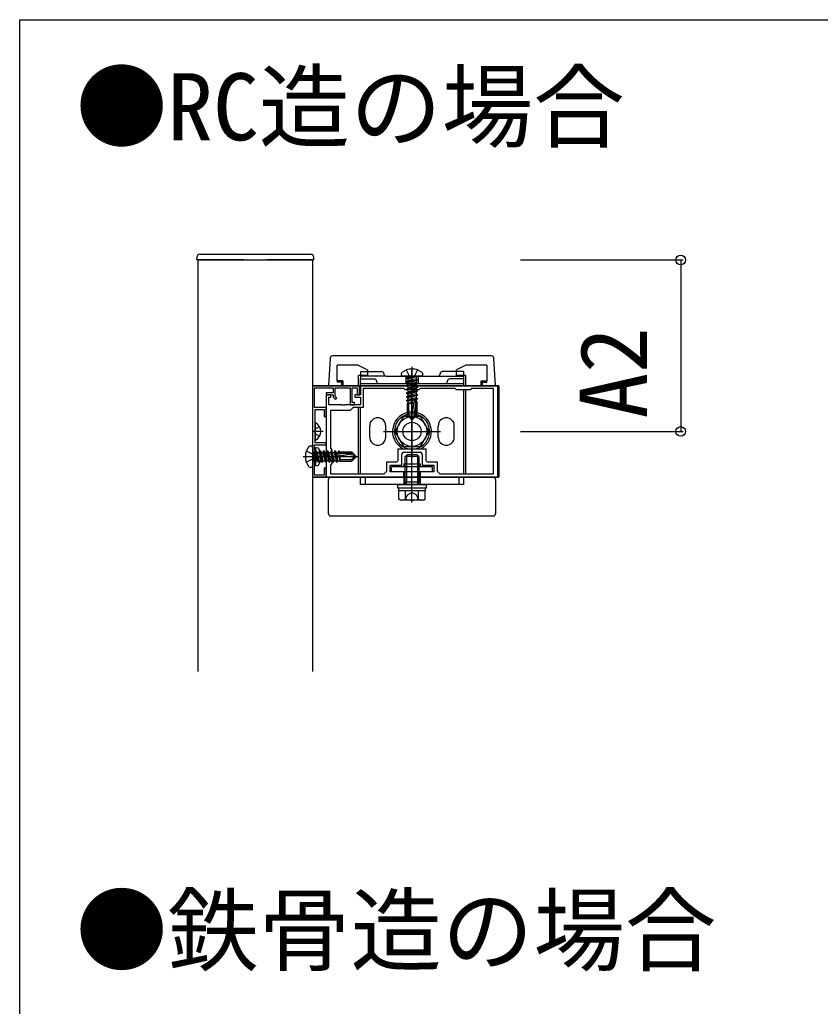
# Model space of a CAD drawing. Units: millimetres, scale not verified. Extents: x -1750 to 1750, y -2608 to 2592.
# Drawn here: x 260 to 610, y -939.8 to -508.5 of the extents above; entities that cross this region are included whole.
import ezdxf
from ezdxf.enums import TextEntityAlignment as Align

# ---------------------------------------------------------------- set-up
doc = ezdxf.new("R2010")
doc.units = ezdxf.units.MM
doc.header["$LTSCALE"] = 14
for name, color, linetype in [('0-2_USER1', 3, 'Continuous'), ('0-3_YKK_11', 7, 'Continuous'), ('0-4_YKK_12', 2, 'Continuous'), ('0-5_YKK_13', 4, 'Continuous'), ('0-6_YKK_D', 6, 'Continuous')]:
    doc.layers.add(name, color=color, linetype=linetype)
doc.styles.add('ＭＳ ゴシック', font='')
doc.styles.get('ＭＳ ゴシック').set_extended_font_data('MS Gothic')

msp = doc.modelspace()

# ---------------------------------------------------------------- linework, layer by layer
at = {"layer": '0-3_YKK_11'}
msp.add_line((428, -697.6), (435, -697.6), dxfattribs=at)
msp.add_lwpolyline([(388, -668.5), (388, -708.5), (394, -708.5), (394, -704.5), (393.1, -704.5), (393.1, -707.6), (388.9, -707.6), (388.9, -694.4), (394, -694.4), (394, -693.5), (389.1, -693.5), (389.1, -678.9), (393.1, -678.9), (393.1, -682), (394, -682), (394, -678), (388.9, -678), (388.9, -669.4), (397, -669.4), (397, -671.6), (394, -671.6), (394, -672.5), (397, -672.5), (397, -673.5), (398.03, -674.53), (398.67, -673.9), (397.9, -673.13), (397.9, -669.4), (404.4, -669.4), (404.4, -676.8), (406.3, -676.8), (406.3, -675.9), (405.3, -675.9), (405.3, -669.4), (407.6, -669.4), (407.6, -672.5), (408.5, -672.5), (408.5, -668.5)], close=True, dxfattribs=at)
for points in [[(469, -668.5), (409, -668.5), (409, -672.5), (406.5, -672.5), (406.5, -673.5), (409, -673.5), (409, -676.8), (402.17, -676.8), (401.98, -676.94), (401.02, -676.94), (400.83, -676.8), (395.1, -676.8), (395.1, -673.5), (396, -673.5), (396, -672.5), (394, -672.5), (394, -708.5), (428, -708.5), (428, -706.2), (422, -706.2), (422, -703.3), (427, -703.3), (427, -698.6)], [(467.2, -707), (467.2, -669.7), (457.6, -669.7), (457, -670.3), (451, -670.3), (450.4, -669.7), (435.1, -669.7), (434.5, -670.3), (428.5, -670.3), (427.9, -669.7), (410.2, -669.7), (410.2, -678), (405.8, -678), (404.5, -679.3), (395.8, -679.3), (395.8, -695.8), (396.5, -696.5), (396.5, -702.5), (395.8, -703.2), (395.8, -707), (419.3, -707), (420.5, -705.8), (420.5, -701.8), (424.5, -701.8)], [(436, -698.6), (436, -703.3), (441, -703.3), (441, -706.2), (435, -706.2), (435, -708.5), (469, -708.5), (469, -668.5)], [(425.5, -700.8), (425.5, -696.1), (437.5, -696.1), (437.5, -700.8)], [(438.5, -701.8), (442.5, -701.8), (442.5, -705.8), (443.7, -707), (467.2, -707)]]:
    msp.add_lwpolyline(points, dxfattribs=at)
for centre, start, end in [((428, -698.6), 90, 180), ((435, -698.6), 0, 90), ((424.5, -700.8), 270, 360), ((438.5, -700.8), 180, 270)]:
    msp.add_arc(centre, 1, start, end, dxfattribs=at)
at = {"layer": '0-4_YKK_12'}
msp.add_lwpolyline([(260, -508.5), (960, -508.5), (960, -1188.5), (260, -1188.5)], close=True, dxfattribs=at)
msp.add_lwpolyline([(338, -793.5), (338, -613.5), (388, -613.5), (388, -793.5)], dxfattribs=at)
at = {"layer": '0-5_YKK_13'}
for p, q in [((337.5, -613.5), (337.6, -611.94)), ((338.59, -611), (387.41, -611)), ((338.3, -613.5), (337.5, -613.5)), ((358, -613.5), (338.3, -613.5)), ((358, -613.5), (368, -613.5)), ((387.7, -613.5), (368, -613.5)), ((466.26, -655.5), (396.74, -655.5)), ((395.74, -656.44), (395, -668.5)), ((398.8, -666.4), (398.8, -659.5)), ((408, -659.5), (398.8, -659.5)), ((408, -659.5), (412, -661.5)), ((455, -659.5), (451, -661.5)), ((464.2, -659.5), (455, -659.5)), ((464.2, -659.5), (464.2, -666.4)), ((468, -668.5), (467.26, -656.44)), ((408, -664.1), (408, -668.5)), ((409, -662.3), (418.2, -662.3)), ((409, -662.3), (409, -665.5)), ((426.76, -663.44), (426.76, -663.6)), ((430.37, -664.3), (429.05, -661.64)), ((431.5, -660.2), (431.5, -684.3)), ((431.5, -714.2), (431.5, -661.8)), ((432.63, -664.3), (433.95, -661.64)), ((436.24, -663.44), (436.24, -663.6)), ((454, -662.3), (444.8, -662.3)), ((454, -662.3), (454, -665.5)), ((455, -668.5), (455, -664.1)), ((401.3, -666.4), (398.8, -666.4)), ((398.8, -666.4), (398.8, -666.9)), ((400.8, -666.9), (398.8, -666.9)), ((400.8, -666.9), (401.3, -666.4)), ((400.8, -668.5), (400.8, -666.9)), ((401.3, -666.4), (401.3, -668.5)), ((420.2, -664.3), (409, -664.3)), ((409, -665.5), (415, -665.5)), ((409, -668.5), (409, -665.5)), ((409, -667.5), (454, -667.5)), ((420.2, -664.3), (442.8, -664.3)), ((435.53, -664.3), (427.46, -664.3)), ((428.75, -664.3), (428.75, -667.5)), ((433.27, -664.48), (429.03, -665.18)), ((429.03, -665.07), (429.68, -664.69)), ((429.03, -665.07), (429.03, -665.18)), ((429.03, -665.07), (429.03, -665.18)), ((429.03, -665.18), (429.68, -665.56)), ((429.03, -666.71), (433.97, -665.89)), ((433.97, -666.01), (429.03, -666.83)), ((429.03, -666.71), (429.68, -666.34)), ((429.03, -666.71), (429.03, -666.83)), ((429.03, -666.83), (429.68, -667.2)), ((429.03, -668.36), (433.97, -667.54)), ((433.97, -667.65), (429.03, -668.48)), ((429.03, -668.36), (429.68, -667.99)), ((429.03, -668.36), (429.03, -668.48)), ((429.03, -668.48), (429.68, -668.85)), ((433.27, -664.36), (429.68, -664.69)), ((429.68, -665.56), (433.27, -664.48)), ((429.68, -664.5), (429.68, -664.69)), ((433.32, -665.52), (429.68, -666.34)), ((429.68, -665.56), (429.68, -666.34)), ((433.32, -666.38), (429.68, -667.2)), ((433.32, -667.16), (429.68, -667.99)), ((429.68, -667.2), (429.68, -667.99)), ((430.37, -664.3), (431.5, -664.9)), ((432.63, -664.3), (431.5, -664.9)), ((431.5, -667.5), (431.5, -672.5)), ((433.32, -664.5), (433.32, -665.52)), ((433.97, -665.89), (433.32, -665.52)), ((433.97, -666.01), (433.32, -666.38)), ((433.32, -666.38), (433.32, -667.16)), ((433.97, -667.54), (433.32, -667.16)), ((433.32, -668.03), (433.32, -668.81)), ((433.97, -665.89), (433.97, -666.01)), ((433.97, -667.54), (433.97, -667.65)), ((434.25, -664.3), (434.25, -667.5)), ((442.8, -664.3), (454, -664.3)), ((454, -665.5), (448, -665.5)), ((454, -664.3), (454, -668.5)), ((461.7, -666.4), (464.2, -666.4)), ((461.7, -668.5), (461.7, -666.4)), ((461.7, -666.4), (462.2, -666.9)), ((462.2, -666.9), (462.2, -668.5)), ((462.2, -666.9), (464.2, -666.9)), ((464.2, -666.9), (464.2, -666.4)), ((388, -668.5), (469.2, -668.5)), ((395, -668.5), (468, -668.5)), ((395, -668.5), (396, -668.5)), ((396, -668.5), (401.3, -668.5)), ((429.03, -670.01), (433.97, -669.18)), ((433.97, -669.3), (429.03, -670.13)), ((429.03, -670.01), (429.68, -669.63)), ((429.03, -670.01), (429.03, -670.13)), ((429.03, -670.13), (429.68, -670.5)), ((429.03, -671.66), (433.97, -670.83)), ((433.97, -670.95), (429.03, -671.77)), ((429.03, -671.66), (429.68, -671.28)), ((429.03, -671.66), (429.03, -671.77)), ((429.03, -671.77), (429.68, -672.15)), ((429.03, -673.3), (433.97, -672.48)), ((433.97, -672.6), (429.03, -673.42)), ((433.32, -668.81), (429.68, -669.63)), ((429.68, -668.85), (429.68, -669.63)), ((433.32, -670.46), (429.68, -671.28)), ((429.68, -670.5), (429.68, -671.28)), ((433.32, -672.11), (429.68, -672.93)), ((429.68, -672.15), (429.68, -672.93)), ((433.97, -669.18), (433.32, -668.81)), ((433.32, -669.68), (433.32, -670.46)), ((433.97, -670.83), (433.32, -670.46)), ((433.32, -671.32), (433.32, -672.11)), ((433.97, -672.48), (433.32, -672.11)), ((433.97, -669.18), (433.97, -669.3)), ((433.97, -670.83), (433.97, -670.95)), ((433.97, -672.48), (433.97, -672.6)), ((454, -670.3), (454, -707)), ((455, -707), (455, -670.3)), ((461.7, -668.5), (467, -668.5)), ((467, -668.5), (468, -668.5)), ((469.5, -668.8), (469.5, -708.2)), ((429.03, -673.3), (429.68, -672.93)), ((429.03, -673.3), (429.03, -673.42)), ((429.03, -673.42), (429.68, -673.8)), ((429.03, -674.95), (433.97, -674.13)), ((433.97, -674.25), (429.03, -675.07)), ((429.03, -674.95), (429.68, -674.58)), ((429.03, -674.95), (429.03, -675.07)), ((429.03, -675.07), (429.68, -675.44)), ((432.26, -676.3), (429.45, -676.3)), ((429.45, -676.3), (429.45, -681.43)), ((429.55, -676.3), (429.68, -676.23)), ((433.32, -673.75), (429.68, -674.58)), ((429.68, -673.8), (429.68, -674.58)), ((429.68, -675.44), (429.68, -676.23)), ((432.37, -675.62), (429.68, -676.23)), ((430.15, -680.96), (430.15, -676.3)), ((430.83, -676.3), (432.3, -676.05)), ((432.47, -675.05), (431.21, -682.8)), ((431.5, -677), (431.5, -700)), ((432.28, -676.18), (431.54, -676.3)), ((433.05, -676.3), (432.29, -681.98)), ((433.05, -675.09), (433.05, -681.22)), ((433.32, -675.4), (433.05, -675.46)), ((433.05, -675.98), (433.97, -675.78)), ((433.97, -675.89), (433.05, -676.1)), ((433.55, -676.3), (433.05, -676.3)), ((433.32, -672.97), (433.32, -673.75)), ((433.97, -674.13), (433.32, -673.75)), ((433.32, -674.62), (433.32, -675.4)), ((433.97, -675.78), (433.32, -675.4)), ((433.32, -676.27), (433.32, -676.3)), ((433.55, -676.3), (433.55, -681.43)), ((433.97, -674.13), (433.97, -674.25)), ((433.97, -675.78), (433.97, -675.89)), ((408, -678), (408, -707)), ((409, -707), (409, -678)), ((429.45, -681.43), (430.15, -680.96)), ((430.15, -680.96), (431.5, -683.3)), ((432.29, -681.98), (433.05, -681.22)), ((433.55, -681.43), (433.05, -681.22)), ((389.1, -684.9), (389.1, -692.1)), ((429.45, -681.43), (431.32, -683.3)), ((431.32, -683.3), (431.68, -683.3)), ((433.55, -681.43), (431.68, -683.3)), ((432.29, -681.98), (431.68, -683.3)), ((392.6, -688.5), (388, -688.5)), ((389.1, -687.64), (389.25, -687.35)), ((389.1, -689.36), (389.25, -689.64)), ((391.07, -686.45), (389.25, -687.35)), ((391.07, -690.55), (389.25, -689.64)), ((413, -691), (413, -686)), ((418.99, -688.5), (444.01, -688.5)), ((420, -691), (420, -686)), ((443, -691), (443, -686)), ((450, -691), (450, -686)), ((388, -698.37), (385.34, -697.05)), ((387.14, -694.76), (387.3, -694.76)), ((388, -695.46), (388, -703.53)), ((388, -698.37), (388.6, -699.5)), ((388.06, -697.73), (388.39, -701.32)), ((388.18, -697.73), (388.88, -701.97)), ((389.26, -701.32), (388.18, -697.73)), ((388.2, -697.68), (389.22, -697.68)), ((389.4, -695.5), (388.9, -695.59)), ((388.9, -703.41), (388.9, -695.59)), ((389.59, -697.03), (389.22, -697.68)), ((389.22, -697.68), (390.04, -701.32)), ((389.4, -695.5), (390.2, -695.64)), ((389.4, -703.5), (389.4, -695.5)), ((390.41, -701.97), (389.59, -697.03)), ((389.59, -697.03), (389.71, -697.03)), ((389.71, -697.03), (390.08, -697.68)), ((389.71, -697.03), (390.53, -701.97)), ((390.08, -697.68), (390.9, -701.32)), ((390.08, -697.68), (390.86, -697.68)), ((391.24, -697.03), (390.86, -697.68)), ((390.86, -697.68), (391.69, -701.32)), ((392.06, -701.97), (391.24, -697.03)), ((391.24, -697.03), (391.35, -697.03)), ((391.35, -697.03), (392.18, -701.97)), ((391.73, -697.68), (392.51, -697.68)), ((392.88, -697.03), (392.51, -697.68)), ((392.51, -697.68), (393.33, -701.32)), ((393.71, -701.97), (392.88, -697.03)), ((392.88, -697.03), (393, -697.03)), ((393, -697.03), (393.83, -701.97)), ((393.38, -697.68), (394.16, -697.68)), ((394.53, -697.03), (394.16, -697.68)), ((394.16, -697.68), (394.98, -701.32)), ((395.36, -701.97), (394.53, -697.03)), ((394.53, -697.03), (394.65, -697.03)), ((394.65, -697.03), (395.47, -701.97)), ((395.02, -697.68), (395.81, -697.68)), ((396.18, -697.03), (395.81, -697.68)), ((395.81, -697.68), (396.63, -701.32)), ((397, -701.97), (396.18, -697.03)), ((396.18, -697.03), (396.3, -697.03)), ((396.3, -697.03), (397.12, -701.97)), ((396.67, -697.68), (397.45, -697.68)), ((397.83, -697.03), (397.45, -697.68)), ((397.45, -697.68), (398.28, -701.32)), ((398.65, -701.97), (397.83, -697.03)), ((397.83, -697.03), (397.95, -697.03)), ((397.95, -697.03), (398.77, -701.97)), ((398.32, -697.68), (399.1, -697.68)), ((398.75, -698.53), (406.5, -699.79)), ((398.79, -697.95), (404.92, -697.95)), ((399.48, -697.03), (399.1, -697.68)), ((399.1, -697.68), (399.16, -697.95)), ((399.32, -698.63), (399.93, -701.32)), ((399.68, -697.95), (399.48, -697.03)), ((399.48, -697.03), (399.59, -697.03)), ((399.59, -697.03), (399.8, -697.95)), ((399.97, -697.68), (400, -697.68)), ((400, -697.45), (400, -697.95)), ((400, -697.45), (405.13, -697.45)), ((400, -697.95), (405.68, -698.71)), ((405.13, -697.45), (404.92, -697.95)), ((405.68, -698.71), (404.92, -697.95)), ((405.13, -697.45), (407, -699.32)), ((428.5, -699.5), (429.5, -698.5)), ((429.5, -698.5), (433.5, -698.5)), ((431.5, -719.5), (431.5, -697.8)), ((434.5, -699.5), (433.5, -698.5)), ((383.9, -699.5), (408, -699.5)), ((388, -700.63), (385.34, -701.95)), ((388, -700.63), (388.6, -699.5)), ((388.2, -701.32), (388.39, -701.32)), ((388.77, -701.97), (388.39, -701.32)), ((388.77, -701.97), (388.88, -701.97)), ((388.77, -701.97), (388.88, -701.97)), ((388.88, -701.97), (389.26, -701.32)), ((389.06, -700.64), (388.9, -700.34)), ((391.38, -701.8), (389.06, -700.64)), ((389.26, -701.32), (390.04, -701.32)), ((390.41, -701.97), (390.04, -701.32)), ((390.41, -701.97), (390.53, -701.97)), ((390.53, -701.97), (390.9, -701.32)), ((390.9, -701.32), (391.69, -701.32)), ((392.06, -701.97), (391.69, -701.32)), ((392.06, -701.97), (392.18, -701.97)), ((392.18, -701.97), (392.55, -701.32)), ((392.55, -701.32), (393.33, -701.32)), ((393.71, -701.97), (393.33, -701.32)), ((393.71, -701.97), (393.83, -701.97)), ((393.83, -701.97), (394.2, -701.32)), ((394.2, -701.32), (394.98, -701.32)), ((395.36, -701.97), (394.98, -701.32)), ((395.36, -701.97), (395.47, -701.97)), ((395.47, -701.97), (395.85, -701.32)), ((395.85, -701.32), (396.63, -701.32)), ((397, -701.97), (396.63, -701.32)), ((397, -701.97), (397.12, -701.97)), ((397.12, -701.97), (397.5, -701.32)), ((397.5, -701.32), (398.28, -701.32)), ((398.65, -701.97), (398.28, -701.32)), ((398.65, -701.97), (398.77, -701.97)), ((398.77, -701.97), (399.14, -701.32)), ((399.14, -701.32), (399.93, -701.32)), ((400, -700.17), (399.75, -698.7)), ((399.88, -698.72), (400, -699.46)), ((400, -701.45), (399.93, -701.32)), ((400, -698.74), (400, -701.55)), ((404.66, -700.85), (400, -700.85)), ((400, -701.55), (405.13, -701.55)), ((404.66, -700.85), (407, -699.5)), ((405.13, -701.55), (404.66, -700.85)), ((405.13, -701.55), (407, -699.68)), ((405.68, -698.71), (407, -699.32)), ((407, -699.68), (407, -699.32)), ((427.9, -702.7), (427.9, -703.4)), ((427.9, -702.7), (435.1, -702.7)), ((434.5, -699.5), (428.5, -699.5)), ((435.1, -702.7), (435.1, -703.4)), ((387.14, -704.23), (387.3, -704.23)), ((389.4, -703.5), (388.9, -703.41)), ((389.4, -703.5), (390.2, -703.36)), ((440.5, -703.9), (422.5, -703.9)), ((422.5, -706.2), (422.5, -703.9)), ((440.5, -706.2), (422.5, -706.2)), ((431.5, -708.5), (431.5, -703.5)), ((440.5, -706.2), (440.5, -703.9)), ((469.2, -708.5), (388, -708.5)), ((395, -724.5), (395, -709.5)), ((396, -708.5), (467, -708.5)), ((409, -708.5), (454, -708.5)), ((409, -711.7), (409, -708.5)), ((411, -708.5), (411, -711.7)), ((428, -708.5), (428, -711.7)), ((434.5, -710.68), (428.5, -710.68)), ((428.7, -711.62), (428.5, -710.68)), ((428.7, -711.62), (429.04, -710.68)), ((434.3, -711.62), (433.96, -710.68)), ((434.3, -711.62), (434.5, -710.68)), ((435, -708.5), (435, -711.7)), ((452, -708.5), (452, -711.7)), ((454, -708.5), (454, -711.7)), ((468, -709.5), (468, -724.5)), ((454, -711.7), (409, -711.7)), ((425.25, -711.7), (437.75, -711.7)), ((437.27, -714.5), (425.73, -714.5)), ((425.73, -718.05), (425.73, -714.5)), ((425.8, -714.5), (425.8, -713.3)), ((428.61, -718.05), (428.61, -714.5)), ((428.7, -711.7), (428.7, -711.62)), ((434.3, -711.7), (434.3, -711.62)), ((434.39, -718.05), (434.39, -714.5)), ((437.2, -713.3), (437.2, -714.5)), ((437.27, -718.05), (437.27, -714.5)), ((426.5, -718.5), (425.73, -718.05)), ((436.5, -718.5), (426.5, -718.5)), ((436.5, -718.5), (437.27, -718.05)), ((467, -725.5), (396, -725.5))]:
    msp.add_line(p, q, dxfattribs=at)
for points in [[(388.4, -611.94), (388.5, -613.5), (387.7, -613.5)], [(412, -661.5), (412, -664.1), (408, -664.1)], [(455, -664.1), (451, -664.1), (451, -661.5)], [(429.03, -665.07), (433.27, -664.36), (433.27, -664.48)], [(433.97, -667.65), (433.32, -668.03), (429.68, -668.85)], [(433.97, -669.3), (433.32, -669.68), (429.68, -670.5)], [(433.97, -670.95), (433.32, -671.32), (429.68, -672.15)], [(433.97, -672.6), (433.32, -672.97), (429.68, -673.8)], [(433.97, -674.25), (433.32, -674.62), (429.68, -675.44)], [(433.97, -675.89), (433.32, -676.27), (433.18, -676.3)], [(388.77, -701.97), (388.06, -697.73), (388.18, -697.73)], [(391.38, -697.2), (389.06, -698.35), (388.9, -698.66)], [(391.35, -697.03), (391.73, -697.68), (392.55, -701.32)], [(393, -697.03), (393.38, -697.68), (394.2, -701.32)], [(394.65, -697.03), (395.02, -697.68), (395.85, -701.32)], [(396.3, -697.03), (396.67, -697.68), (397.5, -701.32)], [(397.95, -697.03), (398.32, -697.68), (399.14, -701.32)], [(399.59, -697.03), (399.97, -697.68), (400, -697.82)], [(428.5, -710.68), (428.5, -700.3), (428.5, -699.5)], [(429.04, -698.96), (429.04, -700.3), (429.04, -710.68)], [(433.96, -698.96), (433.96, -700.3), (433.96, -710.68)], [(434.5, -699.5), (434.5, -700.3), (434.5, -710.68)], [(437.75, -711.7), (437.75, -713.3), (425.25, -713.3), (425.25, -711.7)], [(428.45, -718.5), (429.6, -716.14), (431.5, -715.13)], [(434.55, -718.5), (433.4, -716.14), (431.5, -715.13)]]:
    msp.add_lwpolyline(points, dxfattribs=at)
msp.add_lwpolyline([(423.99, -688.5), (427.75, -695), (435.25, -695), (439.01, -688.5), (435.25, -682), (427.75, -682)], close=True, dxfattribs=at)
for radius in [6.5, 4]:
    msp.add_circle((431.5, -688.5), radius, dxfattribs=at)
for centre, radius, start, end in [((338.59, -612), 1, 90, 176.5), ((387.41, -612), 1, 3.5, 90), ((396.74, -656.5), 1, 90, 176.5), ((466.26, -656.5), 1, 3.5, 90), ((418.2, -663.3), 1, 0, 90), ((420.2, -663.3), 1, 180, 270), ((427.46, -663.6), 0.7, 180, 270), ((427.63, -663.44), 0.862, 129.1235, 180), ((431.5, -668.2), 7, 90, 129.1235), ((431.5, -668.2), 7, 50.8764, 90), ((435.53, -663.6), 0.7, 270, 0), ((435.37, -663.44), 0.862, 360, 50.8764), ((442.8, -663.3), 1, 270, 0), ((444.8, -663.3), 1, 90, 180), ((415, -666.5), 1, 0, 90), ((417, -666.5), 1, 180, 270), ((429.48, -664.5), 0.2, 0, 90), ((433.52, -664.5), 0.2, 90, 180), ((446, -666.5), 1, 270, 0), ((448, -666.5), 1, 90, 180), ((469.2, -668.8), 0.3, 0, 90), ((432.76, -675.09), 0.294, 90, 170.8071), ((432.76, -675.09), 0.294, 0, 90), ((431.5, -688.5), 8.5, 296.6047, 243.3953), ((431.5, -688.5), 7.7, 279.2441, 260.7559), ((389.25, -684.9), 0.154, 62.719, 180), ((387.4, -688.5), 4.2, 297.281, 62.719), ((416.5, -686), 3.5, 0, 180), ((446.5, -686), 3.5, 0, 180), ((389.25, -692.1), 0.154, 180, 297.281), ((416.5, -691), 3.5, 180, 0), ((446.5, -691), 3.5, 180, 0), ((391.9, -699.5), 7, 140.8765, 180), ((387.14, -695.63), 0.862, 90, 140.8765), ((387.3, -695.46), 0.7, 0, 90), ((388.2, -697.48), 0.2, 180, 270), ((390.05, -696.53), 0.9, 32.0559, 80), ((385.3, -699.5), 6.5, 327.9441, 32.0559), ((398.79, -698.24), 0.294, 90, 180), ((398.79, -698.24), 0.294, 180, 260.8071), ((391.9, -699.5), 7, 180, 219.1235), ((388.2, -701.52), 0.2, 90, 180), ((390.05, -702.47), 0.9, 280, 327.9441), ((387.14, -703.37), 0.862, 219.1235, 270), ((387.3, -703.53), 0.7, 270, 360), ((427.4, -703.4), 0.5, 270, 0), ((435.6, -703.4), 0.5, 180, 270), ((396, -709.5), 1, 90, 180), ((467, -709.5), 1, 0, 90), ((469.2, -708.2), 0.3, 270, 360), ((427.17, -715.94), 2.56, 235.6171, 304.3829), ((431.5, -708.95), 9.55, 252.4128, 287.5872), ((435.83, -715.94), 2.56, 235.6171, 304.3829), ((396, -724.5), 1, 180, 270), ((467, -724.5), 1, 270, 0)]:
    msp.add_arc(centre, radius, start, end, dxfattribs=at)
at = {"layer": '0-6_YKK_D'}
for p, q in [((479, -613.5), (550, -613.5)), ((549, -613.5), (549, -688.5)), ((479, -688.5), (550, -688.5))]:
    msp.add_line(p, q, dxfattribs=at)
for centre in [(549, -613.5), (549, -688.5)]:
    msp.add_circle(centre, 2.12, dxfattribs=at)

# ---------------------------------------------------------------- texts
at = {"layer": '0-2_USER1', "style": 'ＭＳ ゴシック'}
for s, p in [('●RC造の場合\u3000', (284.55, -570)), ('●鉄骨造の場合\u3000', (284.55, -930))]:
    msp.add_text(s, height=29.33, dxfattribs=at).set_placement(p, align=Align.BOTTOM_LEFT)
at = {"layer": '0-6_YKK_D', "style": 'ＭＳ ゴシック'}
msp.add_text('A2', height=29.33, rotation=90, dxfattribs=at).set_placement((543, -682.82), align=Align.BOTTOM_LEFT)

doc.saveas('drawing.dxf')
